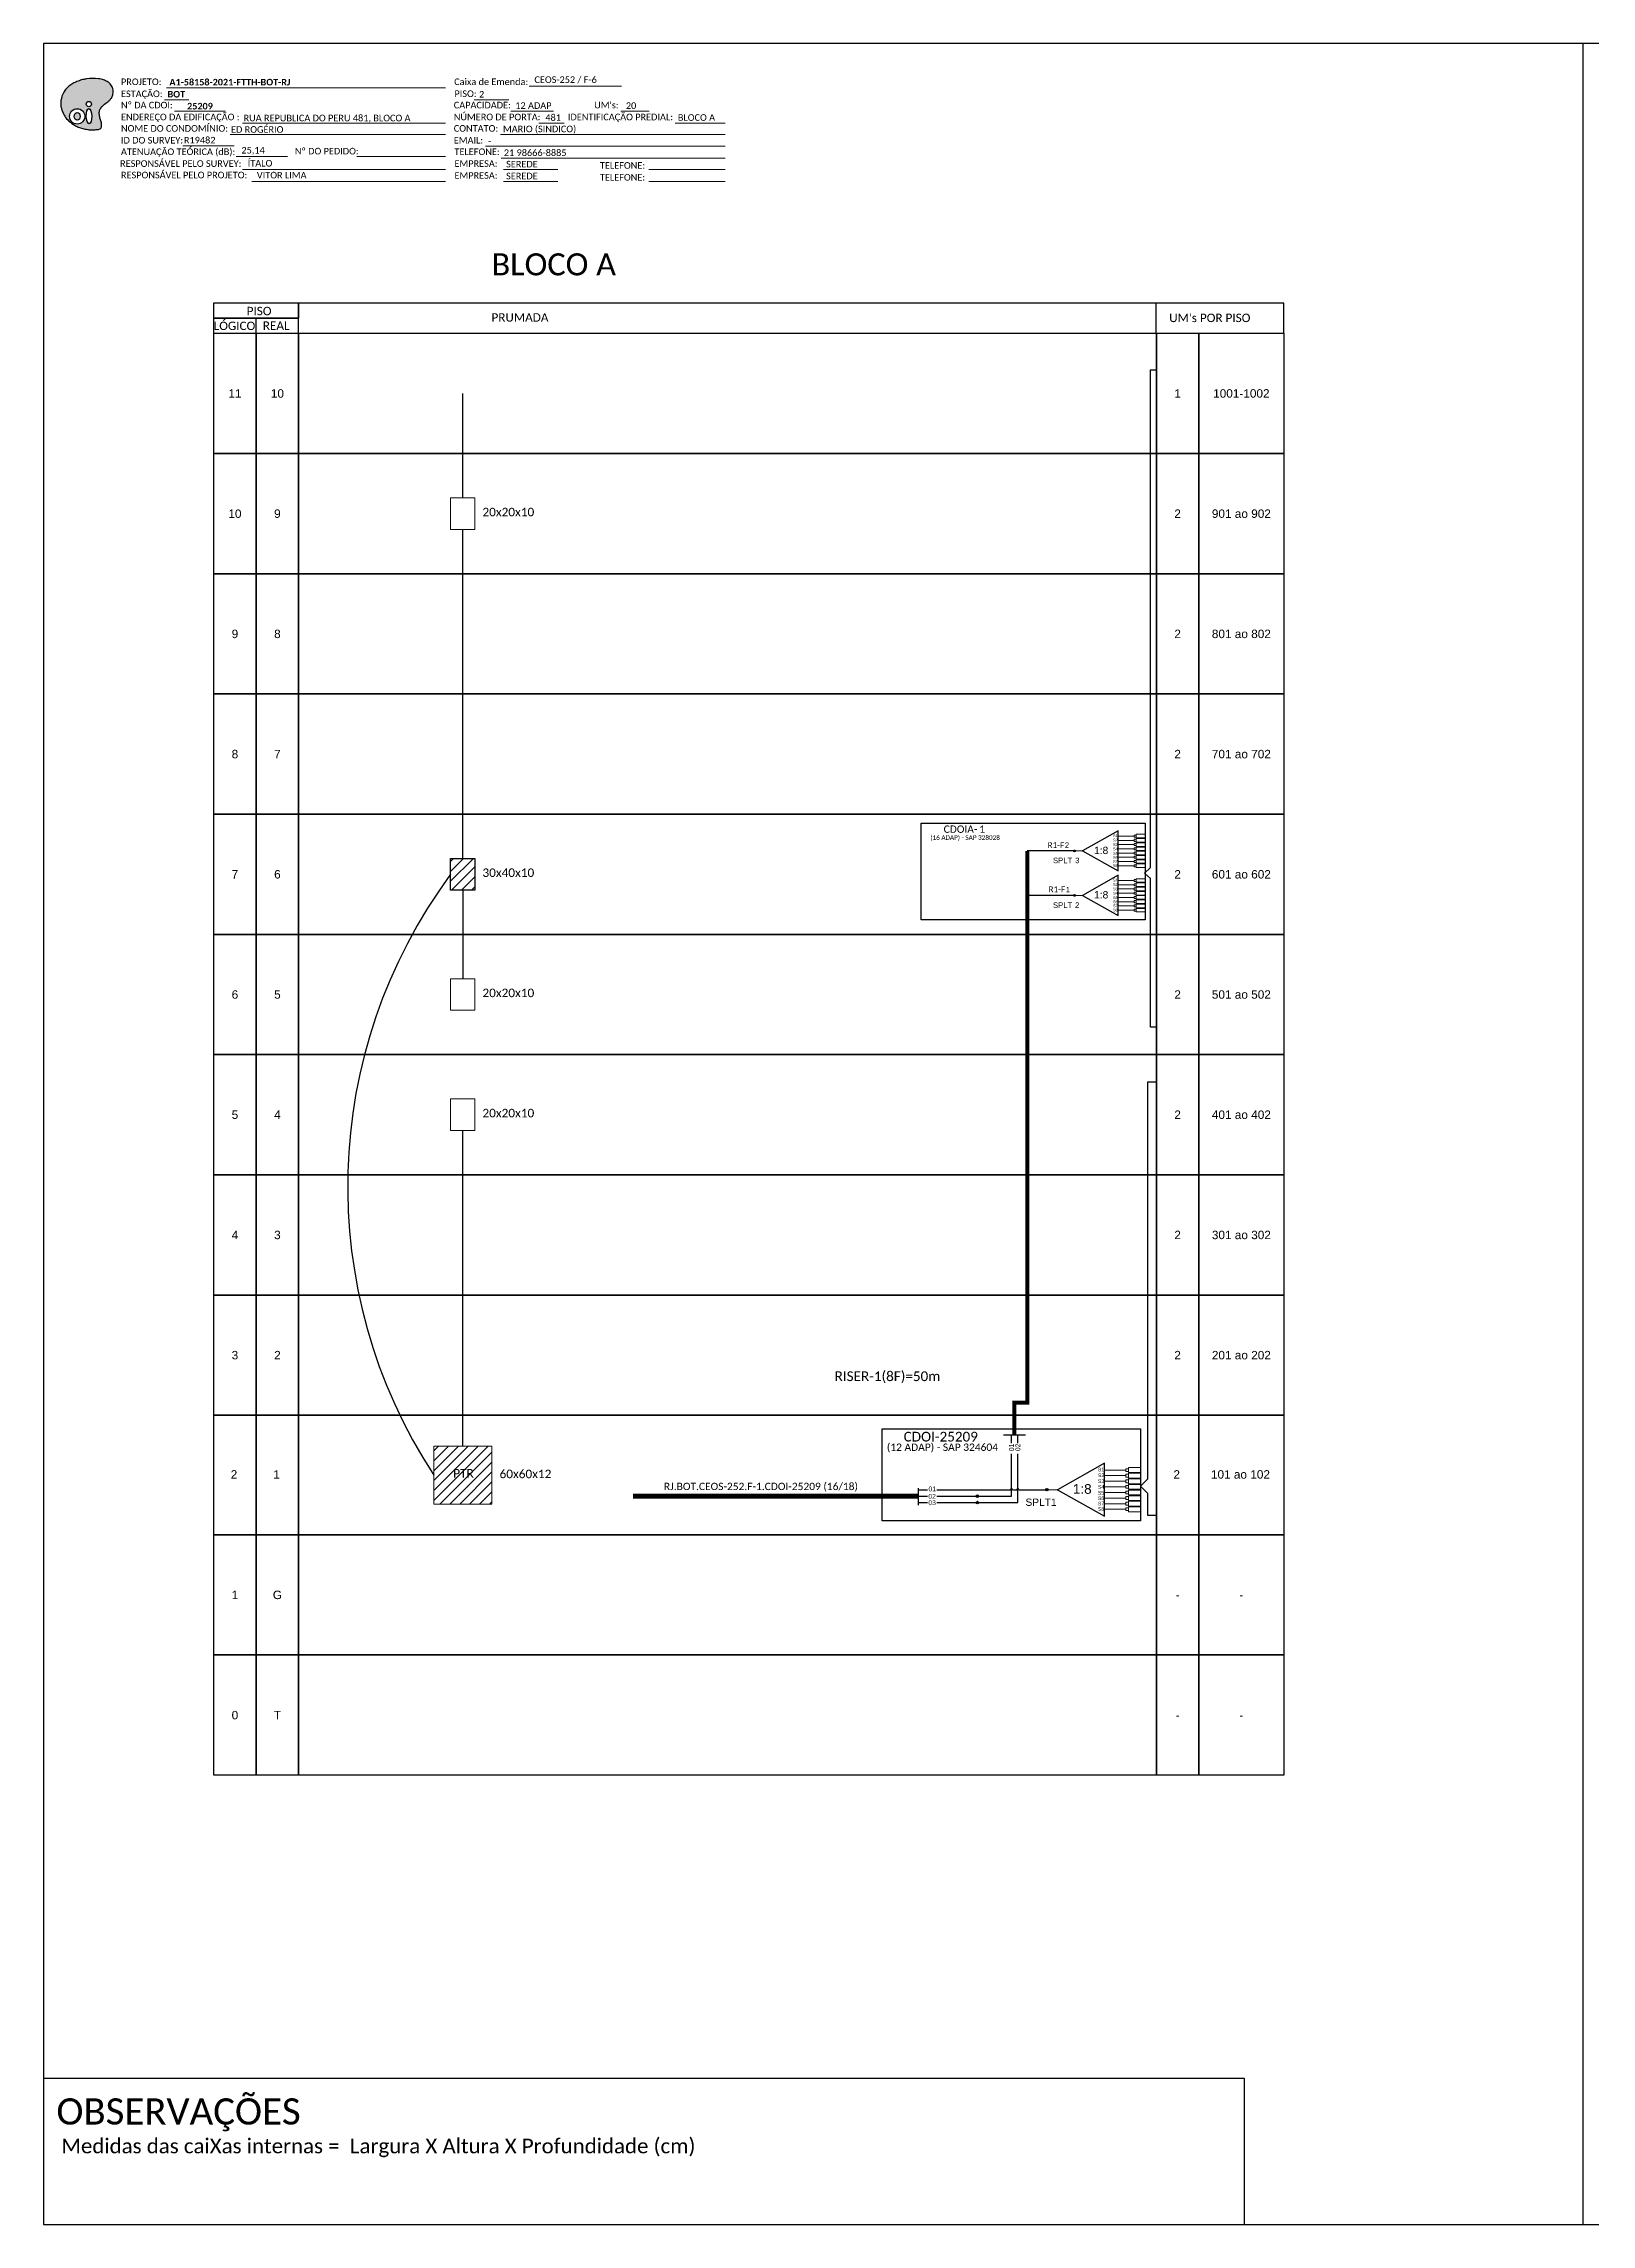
# Model space of a CAD drawing. Extents: x -89 to 749, y 705 to 1299.
# Drawn here: x -89 to 332, y 705 to 1299 of the extents above; entities that cross this region are included whole.
import ezdxf
from ezdxf.enums import TextEntityAlignment as Align

# ---------------------------------------------------------------- set-up
doc = ezdxf.new("R2010")
doc.units = 0
doc.styles.add('ARIAL', font='arial.ttf')
doc.styles.add('WMF-Calibri0', font='calibri.ttf')
doc.styles.add('WMF-Calibri1', font='calibrib.ttf')

# ---------------------------------------------------------------- blocks, each defined once
blk = doc.blocks.new('OI')
h = blk.add_hatch(color=40)
edge = h.paths.add_edge_path()
edge.add_spline(control_points=[(4.35, -0.67), (3.92, -0.99), (3.26, -1.5), (2.81, -2.59), (2.9, -3.5), (3.06, -4.27), (3.31, -4.85), (3.37, -5.39), (3.4, -5.88), (3.2, -6.4), (2.54, -6.61), (1.65, -6.63), (0.55, -6.67), (-0.56, -6.42), (-1.61, -6.14), (-2.77, -5.61), (-3.92, -4.77), (-4.89, -3.7), (-5.34, -2.65), (-5.6, -1.94), (-5.85, -0.96), (-5.71, 0.47), (-5.1, 2.02), (-4.14, 3.02), (-3.3, 3.61), (-2.37, 4.16), (-1.36, 4.44), (-0.56, 4.7), (0.79, 4.85), (2.24, 4.97), (3.79, 4.57), (4.67, 4.21), (5.44, 3.65), (5.76, 2.99), (6.03, 2.21), (6.01, 1.46), (5.72, 0.64), (5.31, 0.08), (4.88, -0.38), (4.51, -0.55), (4.35, -0.67)], knot_values=[0, 0, 0, 0, 1.60434, 2.417191, 3.427595, 4.282808, 4.776746, 5.304182, 5.888771, 6.258406, 6.858137, 7.79129, 8.986195, 10.124242, 11.187857, 12.242908, 13.953784, 15.414161, 16.515391, 17.349188, 17.675853, 19.552021, 21.515531, 22.568638, 23.63245, 24.621084, 25.782718, 26.745347, 27.142653, 29.870543, 31.004649, 31.921532, 32.709589, 33.801391, 34.042471, 35.192333, 35.971461, 36.628871, 37.254359, 37.836911, 37.836911, 37.836911, 37.836911], degree=3, periodic=0)
h.paths.add_polyline_path([(1.13, -0.87, -1), (-0.04, -0.87, -1)], flags=16)
edge = h.paths.add_edge_path(flags=16)
edge.add_ellipse((0.56, -3.59), major_axis=(-0.02, 1.71), ratio=0.361305, start_angle=0, end_angle=360)
h.paths.add_polyline_path([(-0.36, -3.62, -1), (-3.8, -3.62, -1)], flags=16)
edge = h.paths.add_edge_path(flags=0)
edge.add_ellipse((-2.08, -3.62), major_axis=(0, 0.885), ratio=0.758294, start_angle=0, end_angle=360)
at = {"color": 40}
for centre, radius in [((-2.08, -3.62), 1.72), ((0.54, -0.87), 0.587)]:
    blk.add_circle(centre, radius, dxfattribs=at)
blk.add_ellipse((-2.08, -3.62), major_axis=(0, 0.885), ratio=0.758294, start_param=-3.141592653589792, end_param=3.141592653589792, dxfattribs=at)
blk.add_ellipse((0.56, -3.59), major_axis=(-0.02, 1.71), ratio=0.361305, dxfattribs=at)
at = {"color": 40, "start_tangent": (-0.800898, -0.598801), "end_tangent": (-0.800898, -0.598801)}
blk.add_spline([(4.35, -0.67), (3.2, -1.78), (2.9, -2.54), (2.92, -3.55), (3.12, -4.38), (3.28, -4.85), (3.37, -5.37), (3.35, -5.95), (3.2, -6.29), (2.66, -6.55), (1.73, -6.63), (0.54, -6.62), (-0.58, -6.41), (-1.6, -6.11), (-2.56, -5.67), (-3.95, -4.67), (-4.89, -3.56), (-5.37, -2.56), (-5.64, -1.78), (-5.72, -1.46), (-5.63, 0.42), (-4.84, 2.22), (-4.13, 2.99), (-3.27, 3.62), (-2.4, 4.09), (-1.3, 4.47), (-0.37, 4.72), (0.02, 4.77), (2.75, 4.8), (3.85, 4.53), (4.69, 4.16), (5.31, 3.68), (5.85, 2.73), (5.93, 2.5), (5.94, 1.35), (5.67, 0.62), (5.29, 0.08), (4.84, -0.36), (4.35, -0.67)], degree=3, dxfattribs=at)
blk = doc.blocks.new('CARIMBO')
at = {"color": 7, "lineweight": 0}
for points in [[(35.66, -16.79), (111.64, -16.79)], [(134.48, -16.3), (159.61, -16.3)], [(35.15, -20.06), (41.7, -20.06)], [(37.81, -23.14), (51.75, -23.14)], [(119.43, -20.02), (128.92, -20.02)], [(129.48, -23.14), (141.1, -23.14)], [(159.42, -23.14), (167.09, -23.14)], [(52.97, -29.48), (111.64, -29.48)], [(56.38, -26.37), (111.64, -26.37)], [(126.6, -29.48), (187.83, -29.48)], [(137.07, -26.37), (144.01, -26.37)], [(174.24, -26.37), (187.8, -26.37)], [(40.13, -32.55), (54.07, -32.55)], [(54.67, -35.52), (68.61, -35.52)], [(122.56, -32.72), (187.83, -32.72)], [(56.38, -39.07), (111.64, -39.07)], [(126.84, -35.96), (187.83, -35.96)], [(127.45, -39.07), (142.25, -39.07)], [(167.06, -39.07), (187.83, -39.07)], [(58.87, -42.31), (111.64, -42.31)], [(127.45, -42.31), (142.25, -42.31)], [(167.06, -42.31), (187.83, -42.31)]]:
    blk.add_lwpolyline(points, dxfattribs=at)
at = {"color": 7, "xscale": 1.213923925163967, "yscale": 1.213923925163967, "zscale": 1.213923925163967, "rotation": 0.1532896023949059}
blk.add_blockref('OI', (13.86, -20.16), dxfattribs=at)
at = {"color": 7, "lineweight": 0, "style": 'WMF-Calibri0'}
for s, height, p in [('PROJETO:', 1.793, (23.26, -16.04)), ('ESTAÇÃO:', 1.793, (23.26, -19.32)), ('Caixa de Emenda:', 1.7927, (114.02, -16.04)), ('PISO:', 1.793, (114.09, -19.28)), ('ENDEREÇO DA EDIFICAÇÃO :', 1.7927, (23.26, -25.63)), ('Nº DA CDOI:', 1.7927, (23.26, -22.39)), ('CAPACIDADE:', 1.7927, (113.91, -22.39)), ('NÚMERO DE PORTA:', 1.7927, (113.91, -25.63)), ('IDENTIFICAÇÃO PREDIAL:', 1.7927, (144.99, -25.63)), ("UM's:", 1.793, (152.15, -22.39)), ('NOME DO CONDOMÍNIO:', 1.7927, (23.26, -28.74)), ('CONTATO:', 1.793, (113.91, -28.74)), ('ATENUAÇÃO TEÓRICA (dB):', 1.7927, (23.26, -35.09)), ('ID DO SURVEY:', 1.7927, (23.26, -31.97)), ('EMAIL:', 1.793, (113.91, -31.97)), ('TELEFONE:', 1.793, (114.09, -35.09)), ('RESPONSÁVEL PELO SURVEY:', 1.7927, (23.02, -38.32)), ('RESPONSÁVEL PELO PROJETO:', 1.7927, (23.26, -41.44)), ('EMPRESA:', 1.793, (114.09, -38.32)), ('EMPRESA:', 1.793, (114.09, -41.56)), ('TELEFONE:', 1.793, (153.7, -38.83)), ('TELEFONE:', 1.793, (153.7, -42.06))]:
    blk.add_text(s, height=height, dxfattribs=at).set_placement(p)
at = {"color": 7, "lineweight": 0, "flags": 8}
for tag, p, style in [('EST', (35.94, -19.41), 'WMF-Calibri1'), ('PROJ', (36.46, -16.13), 'WMF-Calibri1'), ('PISO_PTR', (120.78, -19.42), 'WMF-Calibri0'), ('CEOS-XX', (135.87, -15.46), 'WMF-Calibri0'), ('CAPAC.', (130.66, -22.52), 'WMF-Calibri0'), ("UC'S", (160.78, -22.54), 'WMF-Calibri0'), ('NOME_DO_COND.', (53.23, -29.02), 'WMF-Calibri0'), ('LOGRADOURO', (56.65, -25.91), 'WMF-Calibri0'), ('NOME_DO_CONTATO', (127.3, -28.89), 'WMF-Calibri0'), ('N°', (138.85, -25.77), 'WMF-Calibri0'), ('N°PREDIO', (174.94, -25.77), 'WMF-Calibri0'), ('_ID_', (40.39, -31.94), 'WMF-Calibri0'), ('O_POTEN', (56.06, -34.68), 'WMF-Calibri0'), ('EMAIL', (123.26, -32.12), 'WMF-Calibri0'), ('TELEFONE', (127.55, -35.36), 'WMF-Calibri0'), ('RES_SURVEY', (57.78, -38.23), 'WMF-Calibri0'), ('RES_PROJ', (60.27, -41.47), 'WMF-Calibri0'), ('EMP_RESP_SURVEY', (128.16, -38.47), 'WMF-Calibri0'), ('EMP_RESP_PROJ', (128.16, -41.71), 'WMF-Calibri0'), ('CONT_RESP_SURVEY', (167.76, -38.47), 'WMF-Calibri0'), ('CONT_RESP_PROJ', (167.76, -41.71), 'WMF-Calibri0')]:
    blk.add_attdef(tag, p, '', height=1.79, dxfattribs=dict(at, style=style))
at = {"color": 7, "lineweight": 0, "style": 'WMF-Calibri1', "flags": 8}
blk.add_attdef("N° CDO'S", text='', height=1.79, dxfattribs=at).set_placement((44.78, -22.68), align=Align.CENTER)
blk = doc.blocks.new('SPLT_1-8_SC-APC')
at = {"color": 1}
blk.add_lwpolyline([(-7.37, -2.1), (-17.04, -7.55), (-7.37, -13), (-7.37, -2.1)], dxfattribs=at)
at = {"color": 3, "lineweight": 0}
for points in [[(-2.99, -3.51), (-7.37, -3.51)], [(-7.37, -4.66), (-2.99, -4.66)], [(-7.37, -5.82), (-2.99, -5.82)], [(-2.41, -3.02), (-2.41, -4)], [(-2.41, -3.02), (0, -3.02)], [(-2.41, -4), (0, -4)], [(-2.41, -4.17), (-2.41, -5.16)], [(-2.41, -4.17), (0, -4.17)], [(-2.41, -5.16), (0, -5.16)], [(-2.41, -5.32), (-2.41, -6.31)], [(-2.41, -5.32), (0, -5.32)], [(-7.37, -6.97), (-2.99, -6.97)], [(-7.37, -8.12), (-2.99, -8.12)], [(-7.37, -9.28), (-2.99, -9.28)], [(-7.37, -10.43), (-2.99, -10.43)], [(-7.37, -11.58), (-2.99, -11.58)], [(-2.41, -6.31), (0, -6.31)], [(-2.41, -6.48), (-2.41, -7.46)], [(-2.41, -6.48), (0, -6.48)], [(-2.41, -7.46), (0, -7.46)], [(-2.41, -7.63), (-2.41, -8.62)], [(-2.41, -7.63), (0, -7.63)], [(-2.41, -8.62), (0, -8.62)], [(-2.41, -8.78), (-2.41, -9.77)], [(-2.41, -8.78), (0, -8.78)], [(-2.41, -9.77), (0, -9.77)], [(-2.41, -9.94), (-2.41, -10.92)], [(-2.41, -9.94), (0, -9.94)], [(-2.41, -10.92), (0, -10.92)], [(-2.41, -11.09), (-2.41, -12.08)], [(-2.41, -11.09), (0, -11.09)], [(-2.41, -12.08), (0, -12.08)]]:
    blk.add_lwpolyline(points, dxfattribs=at)
for points in [[(-2.99, -3.22), (-2.41, -3.22), (-2.41, -3.8), (-2.99, -3.8)], [(-2.99, -4.38), (-2.41, -4.38), (-2.41, -4.95), (-2.99, -4.95)], [(-2.99, -5.53), (-2.41, -5.53), (-2.41, -6.1), (-2.99, -6.1)], [(-2.99, -6.68), (-2.41, -6.68), (-2.41, -7.26), (-2.99, -7.26)], [(-2.99, -7.84), (-2.41, -7.84), (-2.41, -8.41), (-2.99, -8.41)], [(-2.99, -8.99), (-2.41, -8.99), (-2.41, -9.56), (-2.99, -9.56)], [(-2.99, -10.14), (-2.41, -10.14), (-2.41, -10.72), (-2.99, -10.72)], [(-2.99, -11.3), (-2.41, -11.3), (-2.41, -11.87), (-2.99, -11.87)]]:
    blk.add_lwpolyline(points, close=True, dxfattribs=at)
at = {"color": 1, "lineweight": 0}
blk.add_lwpolyline([(-17.04, -7.55), (-19.26, -7.55)], dxfattribs=at)
at = {"color": 1, "style": 'ARIAL'}
for s, height, p in [('S1', 0.75, (-8.74, -3.78)), ('S2', 0.75, (-8.74, -4.97)), ('S3', 0.75, (-8.74, -6.18)), ('1:8', 2, (-13.91, -8.4)), ('S4', 0.75, (-8.74, -7.36)), ('S5', 0.75, (-8.74, -8.57)), ('S6', 0.75, (-8.74, -9.69)), ('S7', 0.75, (-8.74, -10.78)), ('S8', 0.75, (-8.74, -11.9))]:
    blk.add_text(s, height=height, dxfattribs=at).set_placement(p)

msp = doc.modelspace()

# ---------------------------------------------------------------- hatches: boundary and pattern name
h = msp.add_hatch()
h.set_pattern_fill('ANSI31', color=1, scale=0.6)
h.set_pattern_definition([(45, (-1111.8674, -19.4345), (-1.3470384, 1.3470384), [])])
h.paths.add_polyline_path([(24.83, 1077.07), (21.52, 1077.07), (21.52, 1068.45), (28.14, 1068.45), (28.14, 1077.07)])
h = msp.add_hatch(color=3)
h.dxf.hatch_style = 1
edge = h.paths.add_edge_path()
edge.add_arc((191.43, 1079.12), 0.256, 0, 360)
h = msp.add_hatch(color=3)
h.dxf.hatch_style = 1
edge = h.paths.add_edge_path()
edge.add_arc((191.43, 1067.03), 0.256, 0, 360)
h = msp.add_hatch()
h.set_pattern_fill('ANSI31', color=1, scale=0.6)
h.set_pattern_definition([(45, (-651.129, 3588.2975), (-1.3470384, 1.3470384), [])])
h.paths.add_polyline_path([(32.74, 917.04), (16.93, 917.04), (16.93, 901.23), (32.74, 901.23)])
h.paths.add_polyline_path([(21.66, 907.87), (28.47, 907.87), (28.47, 911.34), (21.66, 911.34)], flags=24)
h = msp.add_hatch(color=3)
h.dxf.hatch_style = 1
edge = h.paths.add_edge_path()
edge.add_arc((165, 903.37), 0.339, 0, 360)
h = msp.add_hatch(color=3)
h.dxf.hatch_style = 1
edge = h.paths.add_edge_path()
edge.add_arc((183.92, 905.14), 0.339, 0, 360)
h = msp.add_hatch(color=3)
h.dxf.hatch_style = 1
edge = h.paths.add_edge_path()
edge.add_arc((165, 901.63), 0.339, 0, 360)

# ---------------------------------------------------------------- linework, layer by layer
at = {"color": 5}
for p, q in [((174.27, 903.37), (174.27, 914.93)), ((176, 901.63), (176, 914.93)), ((165, 903.37), (174.27, 903.37)), ((165, 901.63), (176, 901.63))]:
    msp.add_line(p, q, dxfattribs=at)
at = {"color": 3}
for p, q in [((148.92, 905.14), (151.39, 905.14)), ((153.93, 905.14), (174, 905.14)), ((174.54, 905.14), (175.75, 905.14)), ((176.29, 905.14), (183.92, 905.14))]:
    msp.add_line(p, q, dxfattribs=at)
for points in [[(-89.32, 705.02), (749.25, 705.02), (749.25, 1299.02), (-89.32, 1299.02), (-89.32, 705.02)], [(329.96, 1299.02), (329.96, 705.02)], [(-31.46, 1220.11), (-31.46, 1224.22)], [(-19.89, 1220.11), (248.48, 1220.11), (248.48, 1228.33), (-19.89, 1228.33), (-19.89, 1228.33), (-19.89, 1224.22)], [(213.73, 1220.11), (213.73, 1228.33)]]:
    msp.add_lwpolyline(points)
at = {"color": 7, "lineweight": 0}
msp.add_lwpolyline([(-4.01, 1268.26), (20.14, 1268.26)], dxfattribs=at)
for points in [[(-43.04, 1224.22), (-19.89, 1224.22), (-19.89, 1228.33), (-43.04, 1228.33)], [(-43.04, 1220.11), (-19.89, 1220.11), (-19.89, 1224.22), (-43.04, 1224.22)], [(-43, 1220.11), (-31.43, 1220.11), (-31.43, 1187.37), (-43, 1187.37)], [(-31.43, 1220.11), (-19.86, 1220.11), (-19.86, 1187.37), (-31.43, 1187.37)], [(-19.86, 1220.11), (213.76, 1220.11), (213.76, 1187.37), (-19.86, 1187.37)], [(213.76, 1220.11), (225.33, 1220.11), (225.33, 1187.37), (213.76, 1187.37)], [(225.33, 1220.11), (248.48, 1220.11), (248.48, 1187.37), (225.33, 1187.37)], [(-43, 1187.37), (-31.43, 1187.37), (-31.43, 1154.62), (-43, 1154.62)], [(-31.43, 1187.37), (-19.86, 1187.37), (-19.86, 1154.62), (-31.43, 1154.62)], [(-19.86, 1187.37), (213.76, 1187.37), (213.76, 1154.62), (-19.86, 1154.62)], [(213.76, 1187.37), (225.33, 1187.37), (225.33, 1154.62), (213.76, 1154.62)], [(225.33, 1187.37), (248.48, 1187.37), (248.48, 1154.62), (225.33, 1154.62)], [(-43, 1154.62), (-31.43, 1154.62), (-31.43, 1121.88), (-43, 1121.88)], [(-31.43, 1154.62), (-19.86, 1154.62), (-19.86, 1121.88), (-31.43, 1121.88)], [(-19.86, 1154.62), (213.76, 1154.62), (213.76, 1121.88), (-19.86, 1121.88)], [(213.76, 1154.62), (225.33, 1154.62), (225.33, 1121.88), (213.76, 1121.88)], [(225.33, 1154.62), (248.48, 1154.62), (248.48, 1121.88), (225.33, 1121.88)], [(-43, 1121.88), (-31.43, 1121.88), (-31.43, 1089.13), (-43, 1089.13)], [(-31.43, 1121.88), (-19.86, 1121.88), (-19.86, 1089.13), (-31.43, 1089.13)], [(-19.86, 1121.88), (213.76, 1121.88), (213.76, 1089.13), (-19.86, 1089.13)], [(213.76, 1121.88), (225.33, 1121.88), (225.33, 1089.13), (213.76, 1089.13)], [(225.33, 1121.88), (248.48, 1121.88), (248.48, 1089.13), (225.33, 1089.13)], [(-43, 1089.13), (-31.43, 1089.13), (-31.43, 1056.39), (-43, 1056.39)], [(-31.43, 1089.13), (-19.86, 1089.13), (-19.86, 1056.39), (-31.43, 1056.39)], [(-19.86, 1089.13), (213.76, 1089.13), (213.76, 1056.39), (-19.86, 1056.39)], [(213.76, 1089.13), (225.33, 1089.13), (225.33, 1056.39), (213.76, 1056.39)], [(225.33, 1089.13), (248.48, 1089.13), (248.48, 1056.39), (225.33, 1056.39)], [(-43, 1056.39), (-31.43, 1056.39), (-31.43, 1023.65), (-43, 1023.65)], [(-31.43, 1056.39), (-19.86, 1056.39), (-19.86, 1023.65), (-31.43, 1023.65)], [(-19.86, 1056.39), (213.76, 1056.39), (213.76, 1023.65), (-19.86, 1023.65)], [(213.76, 1056.39), (225.33, 1056.39), (225.33, 1023.65), (213.76, 1023.65)], [(225.33, 1056.39), (248.48, 1056.39), (248.48, 1023.65), (225.33, 1023.65)], [(-43, 1023.65), (-31.43, 1023.65), (-31.43, 990.9), (-43, 990.9)], [(-31.43, 1023.65), (-19.86, 1023.65), (-19.86, 990.9), (-31.43, 990.9)], [(-19.86, 1023.65), (213.76, 1023.65), (213.76, 990.9), (-19.86, 990.9)], [(213.76, 1023.65), (225.33, 1023.65), (225.33, 990.9), (213.76, 990.9)], [(225.33, 1023.65), (248.48, 1023.65), (248.48, 990.9), (225.33, 990.9)], [(-43, 990.9), (-31.43, 990.9), (-31.43, 958.16), (-43, 958.16)], [(-31.43, 990.9), (-19.86, 990.9), (-19.86, 958.16), (-31.43, 958.16)], [(-19.86, 990.9), (213.76, 990.9), (213.76, 958.16), (-19.86, 958.16)], [(213.76, 990.9), (225.33, 990.9), (225.33, 958.16), (213.76, 958.16)], [(225.33, 990.9), (248.48, 990.9), (248.48, 958.16), (225.33, 958.16)], [(-43, 958.16), (-31.43, 958.16), (-31.43, 925.42), (-43, 925.42)], [(-31.43, 958.16), (-19.86, 958.16), (-19.86, 925.42), (-31.43, 925.42)], [(-19.86, 958.16), (213.76, 958.16), (213.76, 925.42), (-19.86, 925.42)], [(213.76, 958.16), (225.33, 958.16), (225.33, 925.42), (213.76, 925.42)], [(225.33, 958.16), (248.48, 958.16), (248.48, 925.42), (225.33, 925.42)], [(-43, 925.42), (-31.43, 925.42), (-31.43, 892.86), (-43, 892.86)], [(-31.43, 925.42), (-19.86, 925.42), (-19.86, 892.86), (-31.43, 892.86)], [(-19.86, 925.42), (213.76, 925.42), (213.76, 892.86), (-19.86, 892.86)], [(213.76, 925.42), (225.33, 925.42), (225.33, 892.86), (213.76, 892.86)], [(225.33, 925.42), (248.48, 925.42), (248.48, 892.86), (225.33, 892.86)], [(-43, 892.86), (-31.43, 892.86), (-31.43, 860.12), (-43, 860.12)], [(-31.43, 892.86), (-19.86, 892.86), (-19.86, 860.12), (-31.43, 860.12)], [(-19.86, 892.86), (213.76, 892.86), (213.76, 860.12), (-19.86, 860.12)], [(213.76, 892.86), (225.33, 892.86), (225.33, 860.12), (213.76, 860.12)], [(225.33, 892.86), (248.48, 892.86), (248.48, 860.12), (225.33, 860.12)], [(-43, 860.12), (-31.43, 860.12), (-31.43, 827.37), (-43, 827.37)], [(-31.43, 860.12), (-19.86, 860.12), (-19.86, 827.37), (-31.43, 827.37)], [(-19.86, 860.12), (213.76, 860.12), (213.76, 827.37), (-19.86, 827.37)], [(213.76, 860.12), (225.33, 860.12), (225.33, 827.37), (213.76, 827.37)], [(225.33, 860.12), (248.48, 860.12), (248.48, 827.37), (225.33, 827.37)]]:
    msp.add_lwpolyline(points, close=True)
at = {"color": 3}
for points in [[(213.77, 1031.08), (212.12, 1031.08), (212.12, 1071.6), (210.55, 1073.11), (212.12, 1074.62), (212.12, 1210.13), (213.77, 1210.13)], [(24.83, 1175.3), (24.83, 1203.74)], [(24.83, 1077.07), (24.83, 1166.68)], [(24.83, 1068.45), (24.83, 1044.33)], [(213.66, 898.13), (211.47, 898.13), (211.47, 904.13), (209.4, 906.12), (211.47, 908.11), (211.47, 1016.26), (213.66, 1016.26)], [(24.83, 917.04), (24.83, 1002.97)]]:
    msp.add_lwpolyline(points, dxfattribs=at)
at = {"color": 0, "lineweight": 0}
for points in [[(21.52, 1175.3), (28.14, 1175.3), (28.14, 1166.68), (21.52, 1166.68)], [(21.52, 1044.33), (28.14, 1044.33), (28.14, 1035.71), (21.52, 1035.71)], [(21.52, 1011.59), (28.14, 1011.59), (28.14, 1002.97), (21.52, 1002.97)]]:
    msp.add_lwpolyline(points, close=True, dxfattribs=at)
at = {"color": 1}
for points in [[(210.69, 1062.78), (210.69, 1062.78), (210.69, 1060.4), (149.73, 1060.4), (149.73, 1086.67), (157.56, 1086.67)], [(199.65, 912.35), (186.86, 905.14), (199.65, 897.94), (199.65, 912.35)], [(148.92, 905.52), (148.92, 900.94)]]:
    msp.add_lwpolyline(points, dxfattribs=at)
for points in [[(149.73, 1086.67), (210.69, 1086.67), (210.69, 1060.4), (149.73, 1060.4)], [(21.52, 1077.07), (28.14, 1077.07), (28.14, 1068.45), (21.52, 1068.45)], [(139.12, 921.71), (209.4, 921.71), (209.4, 896.62), (139.12, 896.62)]]:
    msp.add_lwpolyline(points, close=True, dxfattribs=at)
at = {"color": 5, "const_width": 1.1}
msp.add_lwpolyline([(178.61, 1079.12), (178.61, 928.88), (175.1, 928.88), (175.1, 920.08)], dxfattribs=at)
at = {"color": 5}
for points in [[(191.43, 1079.12), (178.61, 1079.12)], [(191.43, 1067.03), (178.61, 1067.03)], [(172.09, 920.08), (178.1, 920.08)], [(174.27, 917.84), (174.27, 920.08)], [(176, 917.84), (176, 920.08)]]:
    msp.add_lwpolyline(points, dxfattribs=at)
at = {"color": 1, "lineweight": 0}
msp.add_lwpolyline([(16.93, 917.04), (32.74, 917.04), (32.74, 901.23), (16.93, 901.23)], close=True, dxfattribs=at)
at = {"color": 3, "lineweight": 0}
for points in [[(205.44, 910.48), (199.65, 910.48)], [(199.65, 908.96), (205.44, 908.96)], [(206.21, 911.14), (206.21, 909.83)], [(206.21, 911.14), (209.4, 911.14)], [(206.21, 909.83), (209.4, 909.83)], [(206.21, 909.61), (206.21, 908.31)], [(206.21, 909.61), (209.4, 909.61)], [(199.65, 907.43), (205.44, 907.43)], [(199.65, 905.91), (205.44, 905.91)], [(199.65, 904.38), (205.44, 904.38)], [(206.21, 908.31), (209.4, 908.31)], [(206.21, 908.09), (206.21, 906.78)], [(206.21, 908.09), (209.4, 908.09)], [(206.21, 906.78), (209.4, 906.78)], [(206.21, 906.56), (206.21, 905.25)], [(206.21, 906.56), (209.4, 906.56)], [(206.21, 905.25), (209.4, 905.25)], [(206.21, 905.03), (206.21, 903.73)], [(206.21, 905.03), (209.4, 905.03)], [(206.21, 903.73), (209.4, 903.73)], [(206.21, 903.51), (206.21, 902.2)], [(206.21, 903.51), (209.4, 903.51)], [(199.65, 902.86), (205.44, 902.86)], [(199.65, 901.33), (205.44, 901.33)], [(199.65, 899.81), (205.44, 899.81)], [(206.21, 902.2), (209.4, 902.2)], [(206.21, 901.98), (206.21, 900.68)], [(206.21, 901.98), (209.4, 901.98)], [(206.21, 900.68), (209.4, 900.68)], [(206.21, 900.46), (206.21, 899.15)], [(206.21, 900.46), (209.4, 900.46)], [(206.21, 899.15), (209.4, 899.15)]]:
    msp.add_lwpolyline(points, dxfattribs=at)
for points in [[(205.44, 910.86), (206.21, 910.86), (206.21, 910.1), (205.44, 910.1)], [(205.44, 909.34), (206.21, 909.34), (206.21, 908.58), (205.44, 908.58)], [(205.44, 907.81), (206.21, 907.81), (206.21, 907.05), (205.44, 907.05)], [(205.44, 906.29), (206.21, 906.29), (206.21, 905.53), (205.44, 905.53)], [(205.44, 904.76), (206.21, 904.76), (206.21, 904), (205.44, 904)], [(205.44, 903.24), (206.21, 903.24), (206.21, 902.48), (205.44, 902.48)], [(205.44, 901.71), (206.21, 901.71), (206.21, 900.95), (205.44, 900.95)], [(205.44, 900.19), (206.21, 900.19), (206.21, 899.43), (205.44, 899.43)]]:
    msp.add_lwpolyline(points, close=True, dxfattribs=at)
at = {"color": 1, "const_width": 1.36}
msp.add_lwpolyline([(71.18, 903.39), (148.92, 903.39)], dxfattribs=at)
at = {"color": 2}
for points in [[(148.92, 903.37), (151.39, 903.37)], [(153.94, 903.37), (165, 903.37)]]:
    msp.add_lwpolyline(points, dxfattribs=at)
at = {"color": 1, "lineweight": 0}
msp.add_lwpolyline([(186.86, 905.14), (183.92, 905.14)], dxfattribs=at)
at = {"color": 7}
for points in [[(148.92, 901.63), (151.39, 901.63)], [(153.94, 901.63), (165, 901.63)], [(-89.24, 744.83), (237.71, 744.83)], [(237.71, 744.83), (237.71, 705.02)]]:
    msp.add_lwpolyline(points, dxfattribs=at)
at = {"color": 3}
for centre, radius in [((191.43, 1079.12), 0.256), ((191.43, 1067.03), 0.256), ((165, 903.37), 0.339), ((183.92, 905.14), 0.339), ((165, 901.63), 0.339)]:
    msp.add_circle(centre, radius, dxfattribs=at)
for centre, radius, start, end in [((136.77, 987.65), 143.27, 143.55442, 213.23063), ((174.27, 905.14), 0.268, 0, 180), ((176.02, 905.14), 0.268, 0, 180)]:
    msp.add_arc(centre, radius, start, end, dxfattribs=at)
for p in [(-43, 1187.37), (-43, 1154.62), (-43, 1121.88), (-43, 1089.13), (193.66, 1079.12), (-43, 1056.39), (-43, 1023.65), (-43, 990.9), (-43, 958.16), (-43, 925.42), (186.86, 905.14), (-43, 892.86), (-43, 860.12)]:
    msp.add_point(p)

# ---------------------------------------------------------------- block references
ref = msp.add_blockref('CARIMBO', (-91.51, 1303.77))
ref.add_attrib('PROJ', 'A1-58158-2021-FTTH-BOT-RJ', (-55.05, 1287.63), dxfattribs={"color": 7, "lineweight": 0, "height": 1.7927, "style": 'WMF-Calibri1'})
ref.add_attrib('EST', 'BOT', (-55.57, 1284.35), dxfattribs={"color": 7, "lineweight": 0, "height": 1.793, "style": 'WMF-Calibri1'})
ref.add_attrib("N° CDO'S", '25209', dxfattribs={"color": 7, "lineweight": 0, "height": 1.793, "style": 'WMF-Calibri1'}).set_placement((-46.73, 1281.09), align=Align.CENTER)
ref.add_attrib('LOGRADOURO', 'RUA REPUBLICA DO PERU 481, BLOCO A', (-34.86, 1277.86), dxfattribs={"color": 7, "lineweight": 0, "height": 1.7927, "style": 'WMF-Calibri0'})
ref.add_attrib('NOME_DO_COND.', 'ED ROGÉRIO', (-38.28, 1274.74), dxfattribs={"color": 7, "lineweight": 0, "height": 1.793, "style": 'WMF-Calibri0'})
ref.add_attrib('_ID_', 'R19482', (-51.11, 1271.83), dxfattribs={"color": 7, "lineweight": 0, "height": 1.793, "style": 'WMF-Calibri0'})
ref.add_attrib('O_POTEN', '25,14', (-35.45, 1269.09), dxfattribs={"color": 7, "lineweight": 0, "height": 1.793, "style": 'WMF-Calibri0'})
ref.add_attrib('RES_SURVEY', 'ÍTALO', (-33.73, 1265.54), dxfattribs={"color": 7, "lineweight": 0, "height": 1.793, "style": 'WMF-Calibri0'})
ref.add_attrib('RES_PROJ', 'VITOR LIMA', (-31.24, 1262.3), dxfattribs={"color": 7, "lineweight": 0, "height": 1.793, "style": 'WMF-Calibri0'})
ref.add_attrib('CEOS-XX', 'CEOS-252 / F-6', (44.36, 1288.31), dxfattribs={"color": 7, "lineweight": 0, "height": 1.7927, "style": 'WMF-Calibri0'})
ref.add_attrib('CAPAC.', '12 ADAP', (39.15, 1281.25), dxfattribs={"color": 7, "lineweight": 0, "height": 1.793, "style": 'WMF-Calibri0'})
ref.add_attrib("UC'S", '20', (69.27, 1281.23), dxfattribs={"color": 7, "lineweight": 0, "height": 1.793, "style": 'WMF-Calibri0'})
ref.add_attrib('PISO_PTR', '2', (29.28, 1284.34), dxfattribs={"color": 7, "lineweight": 0, "height": 1.79, "style": 'WMF-Calibri0'})
ref.add_attrib('N°', '481', (47.34, 1278), dxfattribs={"color": 7, "lineweight": 0, "height": 1.793, "style": 'WMF-Calibri0'})
ref.add_attrib('N°PREDIO', 'BLOCO A', (83.43, 1278), dxfattribs={"color": 7, "lineweight": 0, "height": 1.793, "style": 'WMF-Calibri0'})
ref.add_attrib('NOME_DO_CONTATO', 'MARIO (SINDICO)', (35.79, 1274.88), dxfattribs={"color": 7, "lineweight": 0, "height": 1.7927, "style": 'WMF-Calibri0'})
ref.add_attrib('EMAIL', '-', (31.75, 1271.65), dxfattribs={"color": 7, "lineweight": 0, "height": 1.79, "style": 'WMF-Calibri0'})
ref.add_attrib('TELEFONE', '21 98666-8885', (36.04, 1268.41), dxfattribs={"color": 7, "lineweight": 0, "height": 1.7927, "style": 'WMF-Calibri0'})
ref.add_attrib('EMP_RESP_SURVEY', 'SEREDE', (36.65, 1265.3), dxfattribs={"color": 7, "lineweight": 0, "height": 1.793, "style": 'WMF-Calibri0'})
ref.add_attrib('EMP_RESP_PROJ', 'SEREDE', (36.65, 1262.06), dxfattribs={"color": 7, "lineweight": 0, "height": 1.793, "style": 'WMF-Calibri0'})
for p in [(210.69, 1086.67), (210.69, 1074.58)]:
    msp.add_blockref('SPLT_1-8_SC-APC', p, dxfattribs=at)

# ---------------------------------------------------------------- texts
at = {"color": 7, "lineweight": 0, "style": 'WMF-Calibri0'}
msp.add_text('Nº DO PEDIDO:', height=1.7927, dxfattribs=at).set_placement((-20.88, 1268.84))
at = {"style": 'WMF-Calibri0'}
for s, height, p in [('BLOCO A', 6, (32.67, 1235.9)), ('  LÓGICO', 2.3, (-44.62, 1221)), ('     PISO', 2.3, (-38.07, 1225.03)), ('PRUMADA', 2.3, (32.67, 1223.29)), ("UM's POR PISO", 2.3, (217.25, 1223.17)), ('    REAL', 2.3, (-32.86, 1221.06)), ('20x20x10', 2.317, (30.2, 1170.27)), ('30x40x10', 2.317, (30.2, 1072.04)), ('20x20x10', 2.317, (30.2, 1039.3)), ('20x20x10', 2.317, (30.2, 1006.56)), ('PTR', 2.317, (22.24, 908.46)), ('60x60x12', 2.317, (34.87, 908.28))]:
    msp.add_text(s, height=height, dxfattribs=at).set_placement(p)
at = {"style": 'ARIAL'}
for s, height, p in [('11', 2.3, (-37.21, 1203.74)), ('10', 2.3, (-25.64, 1203.74)), ('1', 2.3, (219.55, 1203.74)), ('1001-1002', 2.3, (236.91, 1203.74)), ('10', 2.3, (-37.21, 1170.99)), ('9', 2.3, (-25.64, 1170.99)), ('2', 2.3, (219.55, 1170.99)), ('901 ao 902', 2.3, (236.91, 1170.99)), ('9', 2.3, (-37.21, 1138.25)), ('8', 2.3, (-25.64, 1138.25)), ('2', 2.3, (219.55, 1138.25)), ('801 ao 802', 2.3, (236.91, 1138.25)), ('8', 2.3, (-37.21, 1105.51)), ('7', 2.3, (-25.64, 1105.51)), ('2', 2.3, (219.55, 1105.51)), ('701 ao 702', 2.3, (236.91, 1105.51)), ('7', 2.3, (-37.21, 1072.76)), ('6', 2.3, (-25.64, 1072.76)), ('2', 2.3, (219.55, 1072.76)), ('601 ao 602', 2.3, (236.91, 1072.76)), ('6', 2.3, (-37.21, 1040.02)), ('5', 2.3, (-25.64, 1040.02)), ('2', 2.3, (219.55, 1040.02)), ('501 ao 502', 2.3, (236.91, 1040.02)), ('5', 2.3, (-37.21, 1007.28)), ('4', 2.3, (-25.64, 1007.28)), ('2', 2.3, (219.55, 1007.28)), ('401 ao 402', 2.3, (236.91, 1007.28)), ('4', 2.3, (-37.21, 974.53)), ('3', 2.3, (-25.64, 974.53)), ('2', 2.3, (219.55, 974.53)), ('301 ao 302', 2.3, (236.91, 974.53)), ('3', 2.3, (-37.21, 941.79)), ('2', 2.3, (-25.64, 941.79)), ('2', 2.3, (219.55, 941.79)), ('201 ao 202', 2.3, (236.91, 941.79)), ('2', 2.3, (-37.46, 909.3)), ('1', 2.3, (-25.89, 909.3)), ('2', 2.3, (219.3, 909.3)), ('101 ao 102', 2.3, (236.66, 909.3)), ('02', 1.323, (152.68, 903.33)), ('01', 1.323, (152.72, 905.35)), ('03', 1.323, (152.68, 901.6)), ('1', 2.3, (-37.21, 876.49)), ('G', 2.3, (-25.64, 876.49)), ('-', 2.3, (219.55, 876.49)), ('-', 2.3, (236.91, 876.49)), ('0', 2.3, (-37.21, 843.74)), ('T', 2.3, (-25.64, 843.74)), ('-', 2.3, (219.55, 843.74)), ('-', 2.3, (236.91, 843.74))]:
    msp.add_text(s, height=height, dxfattribs=at).set_placement(p, align=Align.MIDDLE_CENTER)
at = {"color": 1, "style": 'WMF-Calibri0'}
for s, height, p in [('(16 ADAP) - SAP 328028', 1.25, (161.67, 1082.14)), ('(12 ADAP) - SAP 324604', 2, (155.49, 915.71))]:
    msp.add_text(s, height=height, dxfattribs=at).set_placement(p, align=Align.CENTER)
at = {"color": 1}
for s, height, style, p in [('CDOIA-', 2, 'WMF-Calibri0', (155.83, 1084.06)), ('1', 2, 'WMF-Calibri0', (165.51, 1084.06)), ('CDOI-25209', 2.646, 'WMF-Calibri0', (144.93, 918.26)), ('S1', 0.992, 'ARIAL', (197.84, 910.13)), ('S2', 0.992, 'ARIAL', (197.84, 908.56)), ('RJ.BOT.CEOS-252.F-1.CDOI-25209 (16/18)', 2, 'WMF-Calibri0', (79.63, 905.03)), ('1:8', 2.646, 'ARIAL', (191, 904.02)), ('S3', 0.992, 'ARIAL', (197.84, 906.96)), ('S4', 0.992, 'ARIAL', (197.84, 905.4)), ('S5', 0.992, 'ARIAL', (197.84, 903.79)), ('S6', 0.992, 'ARIAL', (197.84, 902.31)), ('S7', 0.992, 'ARIAL', (197.84, 900.86)), ('S8', 0.992, 'ARIAL', (197.84, 899.38))]:
    msp.add_text(s, height=height, dxfattribs=dict(at, style=style)).set_placement(p)
at = {"color": 5, "style": 'WMF-Calibri0'}
for s, height, p in [('R1-F', 1.6, (184.12, 1079.91)), ('R1-F', 1.6, (184.39, 1067.87)), ('RISER-1(8F)=50m', 2.6457, (126.13, 934.72))]:
    msp.add_text(s, height=height, dxfattribs=at).set_placement(p)
at = {"color": 5, "style": 'ARIAL'}
for s, p in [('2', (189.4, 1079.94)), ('1', (189.67, 1067.84))]:
    msp.add_text(s, height=1.5, dxfattribs=at).set_placement(p, align=Align.CENTER)
at = {"color": 7, "style": 'ARIAL'}
for s, p in [('SPLT', (188.22, 1075.79)), ('3', (192.21, 1075.79)), ('SPLT', (188.22, 1063.61)), ('2', (192.21, 1063.61))]:
    msp.add_text(s, height=1.5, dxfattribs=at).set_placement(p, align=Align.CENTER)
at = {"style": 'ARIAL'}
for s, p in [('01', (174.3, 916.64)), ('02', (176.03, 916.64))]:
    msp.add_text(s, height=1.323, rotation=90, dxfattribs=at).set_placement(p, align=Align.MIDDLE_CENTER)
msp.add_text('SPLT1', height=1.984, dxfattribs=at).set_placement((182.35, 900.74), align=Align.CENTER)
at = {"color": 7, "style": 'WMF-Calibri0'}
msp.add_text('OBSERVAÇÕES', height=7.1308, dxfattribs=at).set_placement((-85.83, 732.22))
at = {"color": 7, "insert": (-84.48, 728.38), "char_height": 4, "width": 658.8434, "attachment_point": 1, "style": 'WMF-Calibri0'}
msp.add_mtext('Medidas das caiXas internas =  Largura X Altura X Profundidade (cm)', dxfattribs=at)

doc.saveas('drawing.dxf')
